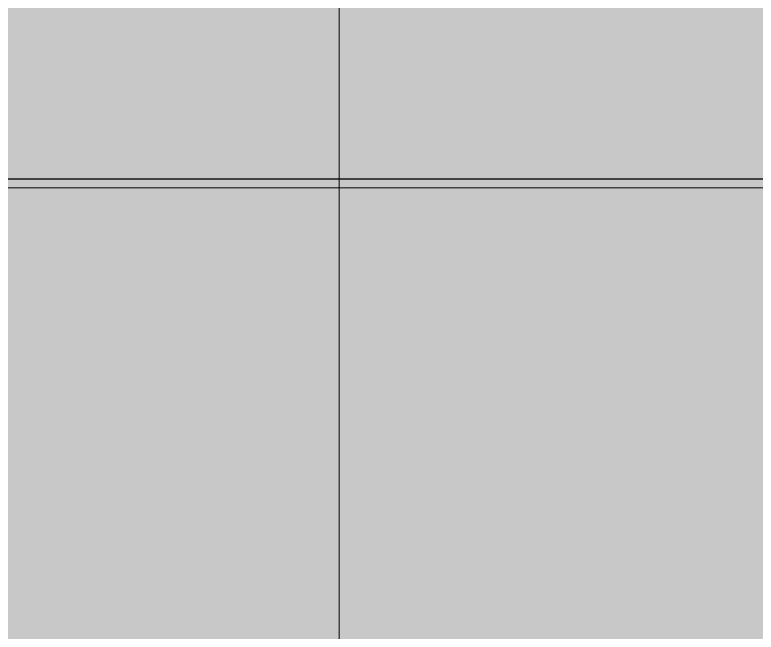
# Model space of a CAD drawing. Header units: millimetres. Extents: x -42064 to 85793, y -29289 to 164708.
# Drawn here: x 10748 to 13611, y 34284 to 36668 of the extents above; entities that cross this region are included whole.
import ezdxf

# ---------------------------------------------------------------- set-up
doc = ezdxf.new("R2010")
doc.units = ezdxf.units.MM
doc.layers.add('1', color=7, linetype='Continuous')

msp = doc.modelspace()

# ---------------------------------------------------------------- hatches: boundary and pattern name
at = {"layer": '1', "lineweight": 35, "true_color": 0xfff1c8, "transparency": 33554687}
h = msp.add_hatch(color=254, dxfattribs=at)
h.dxf.hatch_style = 1
h.paths.add_polyline_path([(85793.12420680346, -29289.36480978603), (-42063.6655771996, -29289.36480978603), (-42063.6655771996, 164708.3676999946), (85793.12420680346, 164708.3676999946)])

# ---------------------------------------------------------------- linework, layer by layer
at = {"layer": '1', "color": 9, "linetype": 'Continuous', "lineweight": 5, "true_color": 0xbababa, "transparency": 16777216}
for p, q in [((12000.00000000004, 148000.0000000001), (12000.00000000004, -500.0000000000291)), ((80500.00000000007, 36000.00000000009), (0, 36000.00000000009))]:
    msp.add_line(p, q, dxfattribs=at)
at = {"layer": '1', "color": 251, "linetype": 'ByBlock', "lineweight": -2, "transparency": 16777216}
msp.add_lwpolyline([(-11422.94429010832, -2243.34250369278), (17285.00744019451, -2243.34250369278), (17285.00744019451, 36033.92647004434), (-11422.94429010832, 36033.92647004434)], close=True, dxfattribs=at)

doc.saveas('drawing.dxf')
